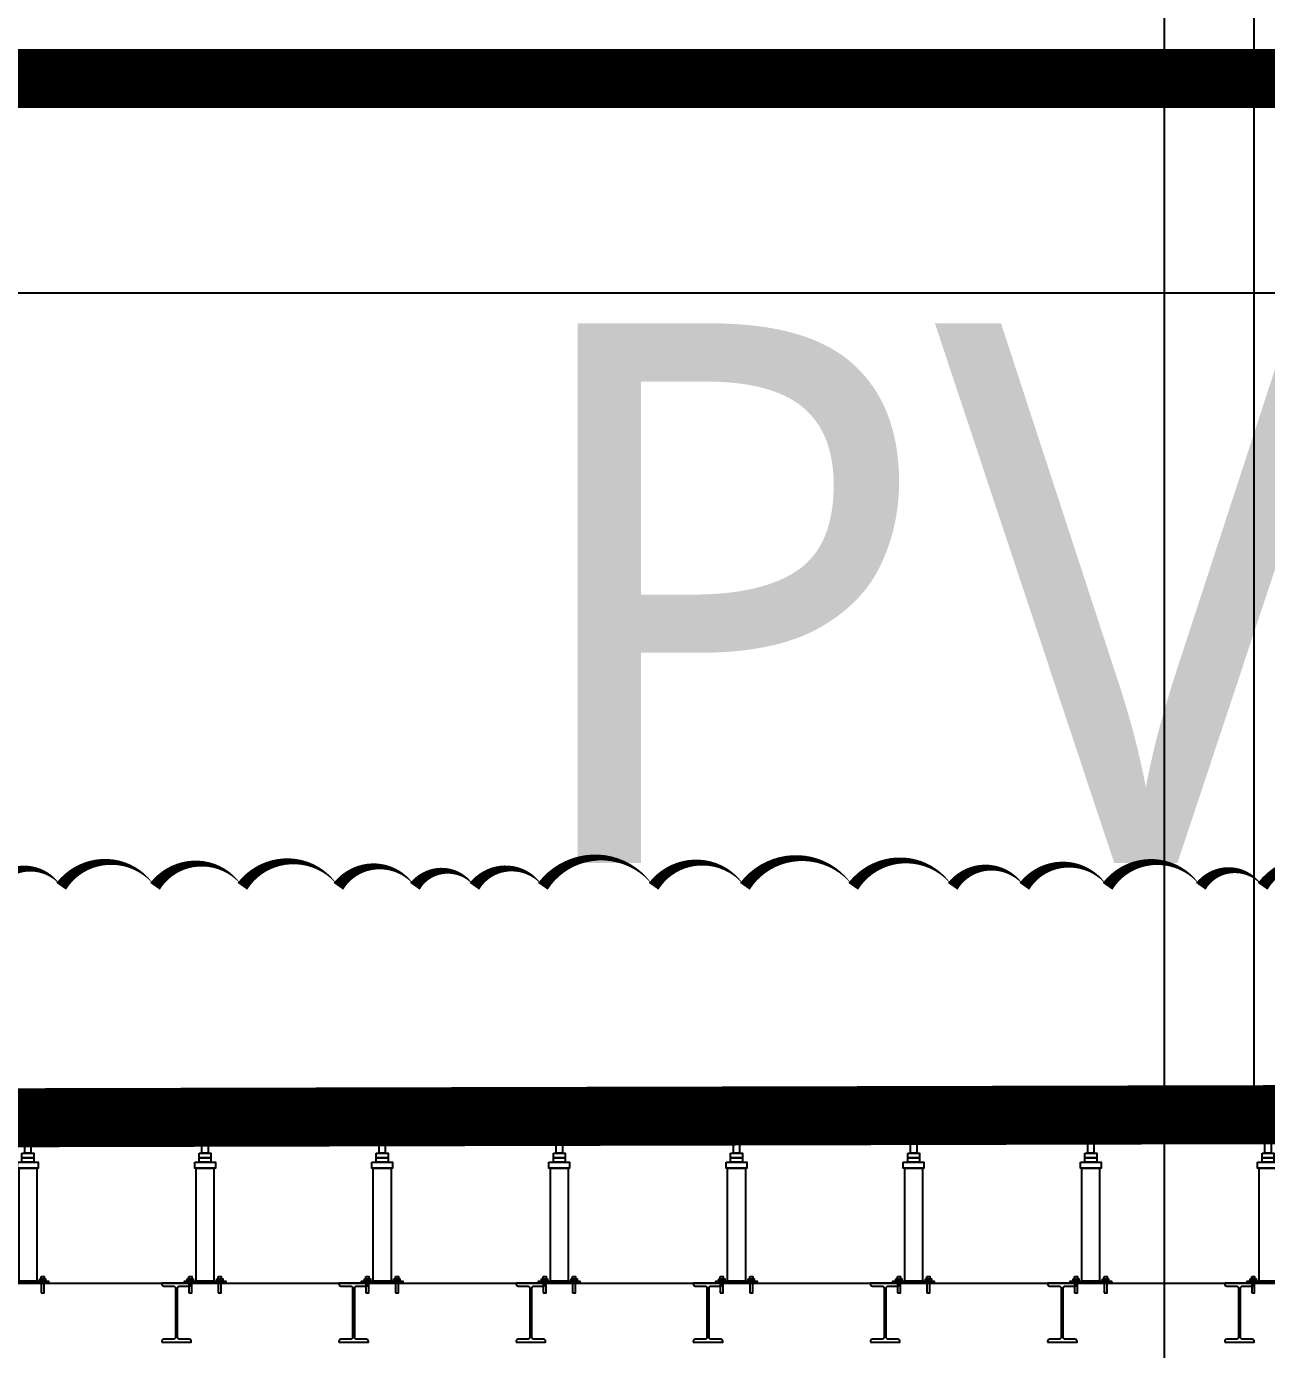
# Model space of a CAD drawing. Extents: x -3080 to 28500, y -1326 to 31609.
# Drawn here: x 3899.5 to 4319.5, y 26588.3 to 27036.5 of the extents above; entities that cross this region are included whole.
import ezdxf
from ezdxf.xclip import XClip

# ---------------------------------------------------------------- set-up
doc = ezdxf.new("R2010")
doc.units = 0
doc.header["$LTSCALE"] = 100
doc.header["$XCLIPFRAME"] = 2
doc.linetypes.add('188K-SM-07-F10-MECH-CR PIPE-Y2257103$0$X-S-FAB_SL ALL$0$HIDDEN', pattern=[0.4, 0.3, -0.1])
for name, color, linetype in [('0-xref', 8, 'Continuous'), ('188K-SM-07-F10-MECH-CR PIPE-Y2257103$0$0-BG', 6, 'Continuous'), ('188K-SM-07-F10-MECH-CR PIPE-Y2257103$0$0-CF-BABY 位', 2, 'Continuous'), ('188K-SM-07-F10-MECH-CR PIPE-Y2257103$0$AP2C-SM-08-FNN-340-A(N)-SMP$0$18P2-SM-08-FNN-320-A(9)-20190318-JEN$0$SM-08-FNN-300-A(9)-JEN$0$15P6-SM-08-FNN-320-A(10)-UIS-TCM$0$15P6-SM-08-FNN-320-A(10)-UIS-TCM$0$15P6-SM-08-FNN-320-A(10)-UIS-TCM$0$15P6-SM-08-FNN-320-A(10)-UIS-TCM$0$15P6-SM-08-FNN-320-A(10)-UIS-TCM$0$0-IE-SECTION', 1, 'Continuous'), ('188K-SM-07-F10-MECH-CR PIPE-Y2257103$0$K-RF', 1, 'Continuous'), ('188K-SM-07-F10-MECH-CR PIPE-Y2257103$0$Raised Floor', 1, 'Continuous'), ('188K-SM-07-F10-MECH-CR PIPE-Y2257103$0$X-S-FAB_SL ALL$0$ASP_3', 3, 'Continuous'), ('188K-SM-07-F10-MECH-CR PIPE-Y2257103$0$X-S-FAB_SL ALL$0$ASP_8', 8, 'Continuous'), ('188K-SM-07-F10-MECH-CR PIPE-Y2257103$0$X-S-FAB_SL ALL$0$WALL-RC', 1, 'Continuous')]:
    doc.layers.add(name, color=color, linetype=linetype)
doc.styles.add('188K-SM-07-F10-MECH-CR PIPE-Y2257103$0$Standard', font='', dxfattribs={"width": 0.8})
doc.styles.get('188K-SM-07-F10-MECH-CR PIPE-Y2257103$0$Standard').set_extended_font_data('Microsoft JhengHei')

# ---------------------------------------------------------------- blocks, each defined once
blk = doc.blocks.new('188K-SM-07-F10-MECH-CR PIPE-Y2257103$0$TOOL123')
at = {"layer": '188K-SM-07-F10-MECH-CR PIPE-Y2257103$0$0-CF-BABY 位', "const_width": 20}
blk.add_lwpolyline([(4997.95648983201, -83776.13928878415), (3479.999958830274, -83776.13928878415), (3479.999958830274, -84129.2321712738), (4997.95648983201, -84125.4912692584)], close=True, dxfattribs=at)
at = {"layer": '188K-SM-07-F10-MECH-CR PIPE-Y2257103$0$0-CF-BABY 位', "style": '188K-SM-07-F10-MECH-CR PIPE-Y2257103$0$Standard'}
blk.add_text('PVD', height=182.8051404058933, dxfattribs=at).set_placement((4063.159306177971, -84041.86877997212))
blk = doc.blocks.new('188K-SM-07-F10-MECH-CR PIPE-Y2257103$0$X-S-FAB_SL ALL$0$steel_100x200')
at = {"color": 6}
blk.add_lwpolyline([(0, 0), (10, 0), (10, 0.3000000000029104, 0.4142135623730951), (9.299999999999272, 1), (6.049999999999272, 1, -0.4142135623730951), (5.349999999998545, 1.69999999999709), (5.349999999998545, 18.30000000000291, -0.4142135623730951), (6.049999999999272, 19), (9.299999999999272, 19, 0.4142135623730951), (10, 19.69999999999709), (10, 20), (0, 20), (0, 19.69999999999709, 0.4142135623730951), (0.7000000000007276, 19), (3.950000000000728, 19, -0.4142135623730951), (4.650000000001455, 18.30000000000291), (4.650000000001455, 1.69999999999709, -0.4142135623730951), (3.950000000000728, 1), (0.7000000000007276, 1, 0.4142135623730951), (0, 0.3000000000029104)], format="xyb", close=True, dxfattribs=at)
blk = doc.blocks.new('*U1663')
at = {"layer": '188K-SM-07-F10-MECH-CR PIPE-Y2257103$0$X-S-FAB_SL ALL$0$WALL-RC'}
blk.add_blockref('188K-SM-07-F10-MECH-CR PIPE-Y2257103$0$X-S-FAB_SL ALL$0$steel_100x200', (-5, -10), dxfattribs=at)
blk = doc.blocks.new('*U1664')
at = {"layer": '188K-SM-07-F10-MECH-CR PIPE-Y2257103$0$X-S-FAB_SL ALL$0$WALL-RC', "color": 0, "linetype": 'ByBlock', "lineweight": -2, "transparency": 16777216}
for p in [(2100, 0), (2160, 0), (2220, 0), (2280, 0), (2340, 0), (2400, 0), (2460, 0)]:
    blk.add_blockref('*U1663', p, dxfattribs=at)
blk = doc.blocks.new('188K-SM-07-F10-MECH-CR PIPE-Y2257103$0$X-S-FAB_SL ALL')
at = {"color": 6}
blk.add_line((-2628.521399346166, -72723.97692126504), (19076.47860110087, -72723.97692126504), dxfattribs=at)
at = {"layer": '188K-SM-07-F10-MECH-CR PIPE-Y2257103$0$X-S-FAB_SL ALL$0$ASP_3', "linetype": '188K-SM-07-F10-MECH-CR PIPE-Y2257103$0$X-S-FAB_SL ALL$0$HIDDEN'}
for p, q in [((-2628.521399346166, -72668.97692126504), (19076.47860110087, -72668.97692126504)), ((-2628.521399346166, -72674.47692126504), (19076.47860110087, -72674.47692126504))]:
    blk.add_line(p, q, dxfattribs=at)
at = {"layer": '188K-SM-07-F10-MECH-CR PIPE-Y2257103$0$X-S-FAB_SL ALL$0$ASP_8'}
blk.add_line((-188.5213993461657, -72848.97692126504), (-188.5213993461657, -71981.47692126504), dxfattribs=at)
at = {"layer": '188K-SM-07-F10-MECH-CR PIPE-Y2257103$0$X-S-FAB_SL ALL$0$WALL-RC'}
blk.add_blockref('*U1664', (-2623.171400039409, -72733.97692126504), dxfattribs=at)
blk = doc.blocks.new('188K-SM-07-F10-MECH-CR PIPE-Y2257103$0$A$Cf749f455')
at = {"layer": '188K-SM-07-F10-MECH-CR PIPE-Y2257103$0$Raised Floor'}
for points in [[(60.00000000030195, 45), (6.875779945403337e-10, 45), (6.875779945403337e-10, 40.0000000000291), (60.00000000030195, 40.0000000000291)], [(-4.499999999687134, 40.0000000000291), (4.50000000026921, 40.0000000000291), (4.50000000026921, 39.5000000000291), (-4.499999999687134, 39.5000000000291)], [(-4.499999999687134, 39.0000000000291), (4.50000000026921, 39.0000000000291), (4.50000000026921, 39.5000000000291), (-4.499999999687134, 39.5000000000291)], [(1.050000000290311, 39.0000000000291), (-1.049999999708234, 39.0000000000291), (-1.049999999708234, 34.00000000005821), (1.050000000290311, 34.00000000005821)], [(4.500000000603904, 37.50000000004366), (55.50000000032742, 37.50000000004366), (58.00000000031287, 40.0000000000291), (2.000000000618456, 40.0000000000291)], [(2.000000000291038, 34.00000000005821), (-1.999999999698048, 34.00000000005821), (-1.999999999698048, 32.50000000005821), (2.000000000291038, 32.50000000005821)], [(2.000000000291038, 32.50000000005821), (-1.999999999698048, 32.50000000005821), (-1.999999999698048, 31.00000000007276), (2.000000000291038, 31.00000000007276)], [(3.50000000026921, 31.00000000007276), (-3.499999999687134, 31.00000000007276), (-3.499999999687134, 29.00000000008731), (3.50000000026921, 29.00000000008731)], [(3.00000000026921, 29.00000000008731), (-2.999999999687134, 29.00000000008731), (-2.999999999905413, -9.299999999959255), (3.000000000047294, -9.299999999959255)], [(-3.999999999978172, -8.499999999956344), (-5.99999999996362, -8.499999999956344), (-5.99999999996362, -9.299999999959255), (-3.999999999978172, -9.299999999959255)], [(-4.49999999996362, -7.799999999959255), (-5.49999999996362, -7.799999999959255), (-5.49999999996362, -9.299999999959255), (-4.49999999996362, -9.299999999959255)], [(5.999999999978172, -8.499999999956344), (3.999999999978172, -8.499999999956344), (3.999999999978172, -9.299999999959255), (5.999999999978172, -9.299999999959255)], [(5.499999999978172, -7.799999999959255), (4.499999999978172, -7.799999999959255), (4.499999999978172, -9.299999999959255), (5.499999999978172, -9.299999999959255)], [(-6.99999999996362, -9.999999999956344), (6.99999999996362, -9.999999999956344), (6.99999999996362, -9.299999999959255), (-6.99999999996362, -9.299999999959255)], [(-4.49999999996362, -13.29999999993015), (-5.49999999996362, -13.29999999993015), (-5.49999999996362, -9.999999999956344), (-4.49999999996362, -9.999999999956344)], [(5.499999999978172, -13.29999999993015), (4.499999999978172, -13.29999999993015), (4.499999999978172, -9.999999999956344), (5.499999999978172, -9.999999999956344)]]:
    blk.add_lwpolyline(points, close=True, dxfattribs=at)
blk = doc.blocks.new('*U1649')
at = {"layer": '188K-SM-07-F10-MECH-CR PIPE-Y2257103$0$AP2C-SM-08-FNN-340-A(N)-SMP$0$18P2-SM-08-FNN-320-A(9)-20190318-JEN$0$SM-08-FNN-300-A(9)-JEN$0$15P6-SM-08-FNN-320-A(10)-UIS-TCM$0$15P6-SM-08-FNN-320-A(10)-UIS-TCM$0$15P6-SM-08-FNN-320-A(10)-UIS-TCM$0$15P6-SM-08-FNN-320-A(10)-UIS-TCM$0$15P6-SM-08-FNN-320-A(10)-UIS-TCM$0$0-IE-SECTION'}
blk.add_lwpolyline([(23033.43161070632, -72388.47677768389), (23656.38143932001, -72388.47677768389), (23656.38143932001, -72668.97677768307), (23033.43161070632, -72668.97677768307)], close=True, dxfattribs=at)
blk = doc.blocks.new('188K-SM-07-F10-MECH-CR PIPE-Y2257103')
at = {"layer": '188K-SM-07-F10-MECH-CR PIPE-Y2257103$0$K-RF'}
blk.add_lwpolyline([(4315.218549722191, 26663.28621588687), (4325.218549722189, 26663.28621588687), (4325.218549722189, 27083.28621588687), (4315.218549722191, 27083.28621588687)], close=True, dxfattribs=at)
blk.add_blockref('188K-SM-07-F10-MECH-CR PIPE-Y2257103$0$TOOL123', (-7.661848212592304e-05, 110795.0183871608))
ref = blk.add_blockref('188K-SM-07-F10-MECH-CR PIPE-Y2257103$0$X-S-FAB_SL ALL', (4473.52135817644, 99334.76313715198))
XClip(ref).set_block_clipping_path([(-7553.464857013634, -75341.93696454832), (24026.20256238693, -67725.76962443824)])
blk.add_lwpolyline([(4353.313154610316, 26745.20981522059, 0, 4, 0.52056705), (4318.186960573629, 26745.20981522059, 0, 4, 0.52056705), (4297.258587515373, 26745.20981522059, 0, 4, 0.52056705), (4265.664605765439, 26745.20981522059, 0, 4, 0.52056705), (4237.485034855684, 26745.20981522059, 0, 4, 0.52056705), (4213.216105750181, 26745.20981522059, 0, 4, 0.52056705), (4179.527333509816, 26745.20981522059, 0, 4, 0.52056705), (4142.834319196635, 26745.20981522059, 0, 4, 0.52056705), (4111.922731318586, 26745.20981522059, 0, 4, 0.52056705), (4074.423417985047, 26745.20981522059, 0, 4, 0.52056705), (4051.226298932344, 26745.20981522059, 0, 4, 0.52056705), (4031.082861937807, 26745.20981522059, 0, 4, 0.52056705), (4005.162881469652, 26745.20981522059, 0, 4, 0.52056705), (3972.642357772029, 26745.20981522059, 0, 4, 0.52056705), (3943.050390243724, 26745.20981522059, 0, 4, 0.52056705), (3911.274518177315, 26745.20981522059, 0, 4, 0.52056705), (3888.286145729428, 26745.20981522059, 0, 4, 0.52056705)], format="xyseb")
at = {"xscale": -1}
for p in [(3899.999958830191, 26620.7862158869), (3959.999958830191, 26620.7862158869), (4019.999958830191, 26620.7862158869), (4079.999958830191, 26620.7862158869), (4139.999958830191, 26620.7862158869), (4199.999958830191, 26620.7862158869), (4259.999958830191, 26620.7862158869), (4319.999958830191, 26620.7862158869)]:
    blk.add_blockref('188K-SM-07-F10-MECH-CR PIPE-Y2257103$0$A$Cf749f455', p, dxfattribs=at)
at = {"layer": '188K-SM-07-F10-MECH-CR PIPE-Y2257103$0$0-BG'}
blk.add_blockref('*U1649', (-19219.01970282326, 99334.76313715198), dxfattribs=at)

msp = doc.modelspace()

# ---------------------------------------------------------------- block references
at = {"layer": '0-xref'}
msp.add_blockref('188K-SM-07-F10-MECH-CR PIPE-Y2257103', (0, 0), dxfattribs=at)

doc.saveas('drawing.dxf')
